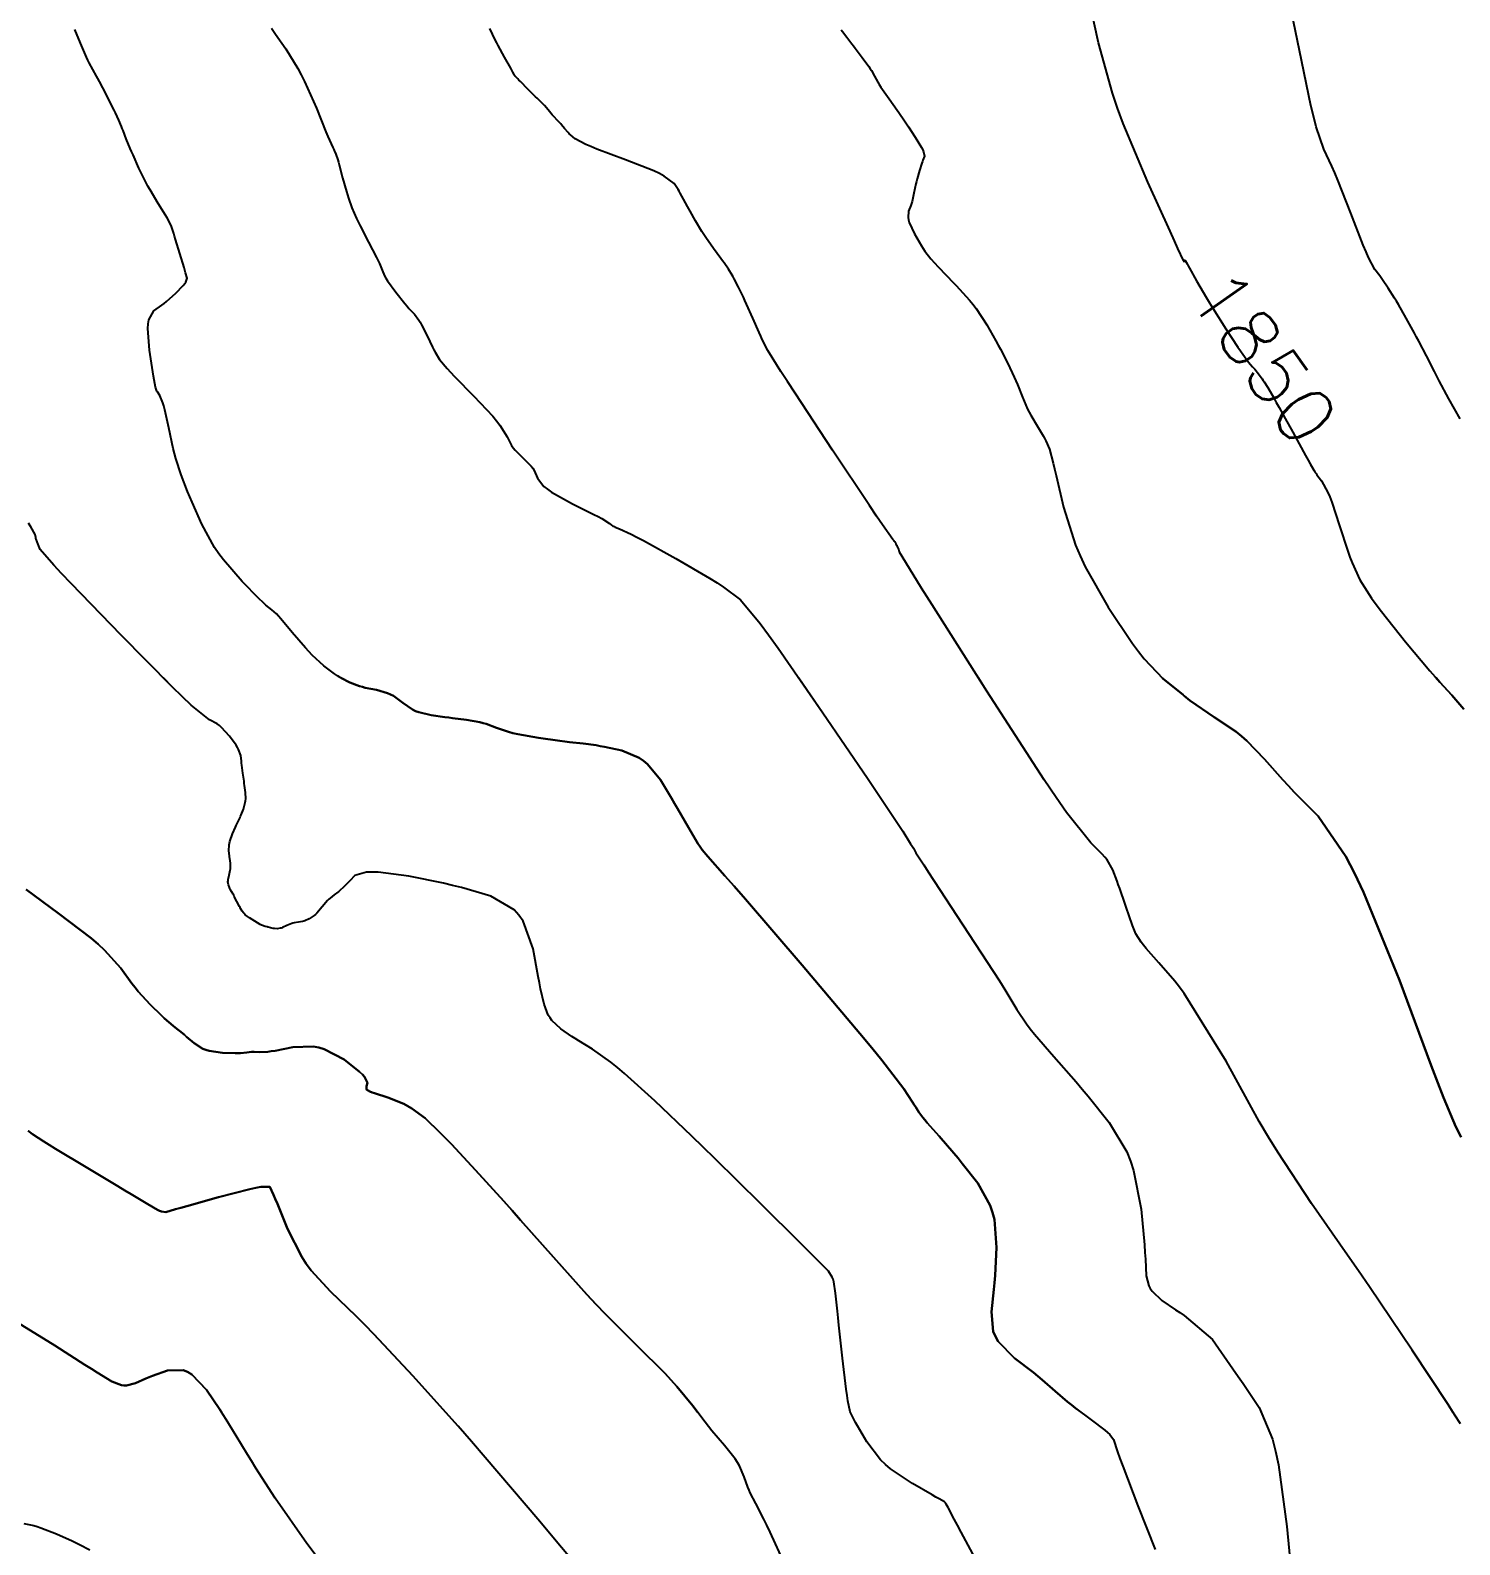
# Model space of a CAD drawing. Header units: metres. Extents: x 837477 to 838477, y 1189014 to 1191014.
# Drawn here: x 837921.4 to 838018.8, y 1189212.6 to 1189315.7 of the extents above; entities that cross this region are included whole.
import ezdxf

# ---------------------------------------------------------------- set-up
doc = ezdxf.new("R2010")
doc.units = ezdxf.units.M
doc.header["$LTSCALE"] = 0.3
doc.layers.add('COTAS 10', color=1, linetype='Continuous')
doc.styles.get("Standard").update_dxf_attribs({"font": 'simplex.shx'})

msp = doc.modelspace()

# ---------------------------------------------------------------- linework, layer by layer
at = {"layer": 'COTAS 10'}
for points, elevation in [([(838018.796, 1189289.231), (838018.028, 1189290.604), (838017.371, 1189291.827), (838017.203, 1189292.147), (838017.039, 1189292.458), (838016.497, 1189293.514), (838015.978, 1189294.518), (838015.83, 1189294.797), (838015.68, 1189295.075), (838015.123, 1189296.084), (838014.588, 1189297.014), (838014.452, 1189297.243), (838014.321, 1189297.46), (838013.892, 1189298.141), (838013.514, 1189298.699), (838013.415, 1189298.839), (838013.319, 1189298.972), (838012.992, 1189299.401), (838012.55, 1189300.224), (838012.381, 1189300.606), (838012.191, 1189301.055), (838011.337, 1189303.232), (838010.458, 1189305.49), (838010.252, 1189305.99), (838010.063, 1189306.435), (838009.516, 1189307.591), (838008.992, 1189309.109), (838008.818, 1189309.782), (838008.63, 1189310.565), (838007.845, 1189314.307), (838007.024, 1189318.287)], 1860), ([(838000, 1189299.902), (837999.985, 1189299.956), (837999.983, 1189299.963), (837999.982, 1189299.964), (837999.982, 1189299.966), (837999.979, 1189299.971), (837999.977, 1189299.976), (837999.977, 1189299.977), (837999.976, 1189299.978), (837999.975, 1189299.982), (837999.972, 1189299.989), (837999.97, 1189299.992), (837999.968, 1189299.996), (837999.957, 1189300.013), (837999.574, 1189300.845), (837999.337, 1189301.362), (837999.044, 1189302.003), (837997.513, 1189305.355), (837995.843, 1189309.343), (837995.462, 1189310.385), (837995.116, 1189311.4), (837994.161, 1189314.842), (837993.575, 1189317.517)], 1850), ([(837937.835, 1189315.828), (837937.956, 1189315.644), (837938.099, 1189315.431), (837938.797, 1189314.429), (837939.629, 1189313.091), (837939.856, 1189312.666), (837940.081, 1189312.217), (837940.883, 1189310.4), (837941.536, 1189308.789), (837941.668, 1189308.47), (837941.778, 1189308.207), (837942.001, 1189307.715), (837942.085, 1189307.566), (837942.108, 1189307.518), (837942.131, 1189307.467), (837942.215, 1189307.261), (837942.336, 1189306.879), (837942.383, 1189306.717), (837942.436, 1189306.53), (837942.675, 1189305.655), (837942.94, 1189304.71), (837943.009, 1189304.479), (837943.077, 1189304.262), (837943.306, 1189303.592), (837943.613, 1189302.882), (837943.729, 1189302.641), (837943.859, 1189302.379), (837944.442, 1189301.272), (837944.991, 1189300.226), (837945.1, 1189300.004), (837945.19, 1189299.811), (837945.357, 1189299.356), (837945.53, 1189298.966), (837945.623, 1189298.814), (837945.735, 1189298.642), (837946.305, 1189297.862), (837946.921, 1189297.079), (837947.063, 1189296.906), (837947.193, 1189296.752), (837947.558, 1189296.353), (837947.864, 1189295.961), (837947.956, 1189295.811), (837948.052, 1189295.643), (837948.425, 1189294.89), (837948.796, 1189294.114), (837948.89, 1189293.933), (837948.98, 1189293.766), (837949.275, 1189293.285), (837949.797, 1189292.667), (837950.031, 1189292.414), (837950.302, 1189292.125), (837951.605, 1189290.786), (837952.899, 1189289.406), (837953.165, 1189289.091), (837953.391, 1189288.805), (837953.876, 1189288.016), (837954.182, 1189287.429), (837954.295, 1189287.27), (837954.42, 1189287.113), (837954.977, 1189286.559), (837955.514, 1189286.022), (837955.627, 1189285.875), (837955.724, 1189285.728), (837955.946, 1189285.206), (837956.387, 1189284.622), (837956.622, 1189284.437), (837956.906, 1189284.243), (837958.341, 1189283.455), (837959.793, 1189282.731), (837960.089, 1189282.575), (837960.338, 1189282.44), (837960.852, 1189282.114), (837961.087, 1189281.937), (837961.16, 1189281.896), (837961.236, 1189281.858), (837961.54, 1189281.747), (837962.326, 1189281.384), (837962.706, 1189281.186), (837963.156, 1189280.947), (837965.368, 1189279.732), (837967.669, 1189278.393), (837968.176, 1189278.076), (837968.626, 1189277.781), (837969.78, 1189276.91), (837971.119, 1189275.292), (837971.685, 1189274.526), (837972.336, 1189273.624), (837975.392, 1189269.219), (837978.42, 1189264.756), (837979.054, 1189263.816), (837979.598, 1189263.006), (837980.824, 1189261.148), (837981.354, 1189260.305), (837981.461, 1189260.134), (837981.55, 1189259.989), (837981.726, 1189259.691), (837982.254, 1189258.864), (837982.565, 1189258.385), (837982.948, 1189257.798), (837984.925, 1189254.78), (837986.977, 1189251.629), (837987.406, 1189250.959), (837987.774, 1189250.378), (837988.605, 1189249.009), (837989.257, 1189248.034), (837989.514, 1189247.701), (837989.803, 1189247.341), (837991.124, 1189245.81), (837992.636, 1189244.082), (837993.046, 1189243.597), (837993.452, 1189243.109), (837994.89, 1189241.326), (837996.083, 1189239.323), (837996.334, 1189238.697), (837996.552, 1189238.041), (837997.056, 1189235.413), (837997.283, 1189232.998), (837997.326, 1189232.475), (837997.361, 1189232.017), (837997.415, 1189230.889), (837997.578, 1189230.194), (837997.681, 1189230.008), (837997.81, 1189229.826), (837998.485, 1189229.19), (837999.411, 1189228.554), (837999.698, 1189228.371), (837999.998, 1189228.185), (838000, 1189228.184), (838001.915, 1189226.538), (838003.317, 1189224.539), (838003.671, 1189224.028), (838004.01, 1189223.536), (838005.11, 1189221.915), (838005.246, 1189221.589)], 1820), ([(837992.976, 1189221.589), (837992.586, 1189221.877), (837992.314, 1189222.091), (837992.054, 1189222.301), (837991.214, 1189223.032), (837990.324, 1189223.808), (837990.033, 1189224.047), (837989.722, 1189224.296), (837988.435, 1189225.283), (837987.335, 1189226.405), (837987.141, 1189226.74), (837986.995, 1189227.085), (837986.869, 1189228.42), (837987.036, 1189229.945), (837987.074, 1189230.411), (837987.11, 1189230.896), (837987.212, 1189232.805), (837987.066, 1189234.714), (837986.946, 1189235.199), (837986.791, 1189235.665), (837985.942, 1189237.191), (837984.884, 1189238.534), (837984.597, 1189238.884), (837984.313, 1189239.226), (837983.309, 1189240.384), (837982.496, 1189241.303), (837982.333, 1189241.493), (837982.196, 1189241.656), (837981.924, 1189242.014), (837981.707, 1189242.368), (837981.605, 1189242.527), (837981.485, 1189242.714), (837980.9, 1189243.612), (837979.408, 1189245.556), (837978.717, 1189246.402), (837977.904, 1189247.381), (837973.967, 1189252.03), (837970.107, 1189256.522), (837969.344, 1189257.403), (837968.714, 1189258.126), (837967.543, 1189259.426), (837967.155, 1189259.897), (837967.018, 1189260.098), (837966.868, 1189260.329), (837966.222, 1189261.417), (837965.486, 1189262.697), (837965.28, 1189263.048), (837965.073, 1189263.399), (837964.316, 1189264.655), (837963.45, 1189265.718), (837963.174, 1189265.948), (837962.882, 1189266.149), (837961.697, 1189266.64), (837960.51, 1189266.9), (837960.217, 1189266.956), (837959.94, 1189267.005), (837959.068, 1189267.122), (837958.133, 1189267.226), (837957.816, 1189267.266), (837957.473, 1189267.311), (837956.025, 1189267.515), (837954.603, 1189267.763), (837954.277, 1189267.836), (837953.981, 1189267.911), (837953.154, 1189268.196), (837952.455, 1189268.46), (837952.239, 1189268.521), (837952.013, 1189268.577), (837951.113, 1189268.737), (837950.158, 1189268.862), (837949.897, 1189268.897), (837949.637, 1189268.93), (837948.709, 1189269.05), (837947.853, 1189269.253), (837947.638, 1189269.339), (837947.432, 1189269.438), (837946.769, 1189269.904), (837946.129, 1189270.372), (837945.938, 1189270.472), (837945.741, 1189270.56), (837944.981, 1189270.772), (837944.216, 1189270.928), (837944.016, 1189270.981), (837943.821, 1189271.038), (837943.161, 1189271.276), (837942.508, 1189271.613), (837942.318, 1189271.731), (837942.124, 1189271.86), (837941.39, 1189272.419), (837940.599, 1189273.15), (837940.369, 1189273.387), (837940.134, 1189273.64), (837939.247, 1189274.682), (837938.474, 1189275.612), (837938.311, 1189275.795), (837938.171, 1189275.946), (837937.851, 1189276.22), (837937.434, 1189276.554), (837937.233, 1189276.743), (837936.995, 1189276.973), (837935.828, 1189278.15), (837934.551, 1189279.631), (837934.244, 1189280.053), (837933.957, 1189280.479), (837933.089, 1189282.061), (837932.424, 1189283.558), (837932.265, 1189283.931), (837932.117, 1189284.286), (837931.675, 1189285.42), (837931.321, 1189286.528), (837931.228, 1189286.867), (837931.138, 1189287.22), (837930.833, 1189288.613), (837930.564, 1189289.856), (837930.496, 1189290.115), (837930.432, 1189290.336), (837930.223, 1189290.829), (837930.063, 1189291.068), (837930.028, 1189291.13), (837929.999, 1189291.19), (837929.929, 1189291.392), (837929.841, 1189291.893), (837929.8, 1189292.141), (837929.753, 1189292.437), (837929.521, 1189293.901), (837929.397, 1189295.392), (837929.418, 1189295.704), (837929.462, 1189295.973), (837929.818, 1189296.581), (837930.357, 1189296.964), (837930.516, 1189297.09), (837930.679, 1189297.225), (837931.305, 1189297.788), (837931.821, 1189298.324), (837931.915, 1189298.441), (837931.988, 1189298.546), (837932.078, 1189298.814), (837931.975, 1189299.181), (837931.926, 1189299.348), (837931.869, 1189299.544), (837931.59, 1189300.488), (837931.297, 1189301.457), (837931.231, 1189301.668), (837931.172, 1189301.855), (837931.013, 1189302.326), (837930.805, 1189302.755), (837930.715, 1189302.916), (837930.611, 1189303.095), (837930.118, 1189303.892), (837929.561, 1189304.819), (837929.416, 1189305.08), (837929.275, 1189305.343), (837928.801, 1189306.307), (837928.395, 1189307.208), (837928.298, 1189307.431), (837928.207, 1189307.642), (837927.934, 1189308.312), (837927.716, 1189308.865), (837927.66, 1189309.004), (837927.606, 1189309.137), (837927.427, 1189309.564), (837927.193, 1189310.073), (837927.104, 1189310.257), (837927.005, 1189310.459), (837926.561, 1189311.346), (837926.11, 1189312.216), (837926.006, 1189312.408), (837925.912, 1189312.579), (837925.649, 1189313.02), (837925.398, 1189313.48), (837925.312, 1189313.664), (837925.218, 1189313.871), (837924.817, 1189314.823), (837924.434, 1189315.754)], 1810), ([(838018.306, 1189221.589), (838017.967, 1189222.111), (838015.516, 1189225.815), (838012.615, 1189230.119), (838011.862, 1189231.223), (838011.131, 1189232.288), (838008.671, 1189235.815), (838006.37, 1189239.292), (838005.738, 1189240.325), (838005.109, 1189241.389), (838002.856, 1189245.486), (838000, 1189250.098), (837999.998, 1189250.101), (837999.679, 1189250.53), (837999.365, 1189250.935), (837998.28, 1189252.201), (837997.401, 1189253.177), (837997.217, 1189253.401), (837997.059, 1189253.603), (837996.704, 1189254.166), (837996.477, 1189254.738), (837996.4, 1189254.948), (837996.317, 1189255.179), (837995.967, 1189256.197), (837995.602, 1189257.26), (837995.51, 1189257.519), (837995.422, 1189257.763), (837995.135, 1189258.517), (837994.745, 1189259.198), (837994.592, 1189259.396), (837994.419, 1189259.597), (837993.631, 1189260.359), (837991.988, 1189262.421), (837991.276, 1189263.443), (837990.453, 1189264.66), (837986.551, 1189270.683), (837982.824, 1189276.576), (837982.11, 1189277.712), (837981.534, 1189278.633), (837980.604, 1189280.165), (837980.578, 1189280.275), (837980.572, 1189280.298), (837980.567, 1189280.319), (837980.554, 1189280.367), (837980.542, 1189280.396), (837980.537, 1189280.405), (837980.533, 1189280.414), (837980.511, 1189280.448), (837980.489, 1189280.486), (837980.483, 1189280.496), (837980.478, 1189280.507), (837980.46, 1189280.549), (837980.442, 1189280.593), (837980.437, 1189280.606), (837980.431, 1189280.618), (837980.409, 1189280.666), (837980.383, 1189280.716), (837980.367, 1189280.746), (837980.336, 1189280.802), (837980.286, 1189280.87), (837980.267, 1189280.893), (837980.245, 1189280.918), (837980.146, 1189281.021), (837979.448, 1189282.024), (837979.048, 1189282.616), (837978.559, 1189283.345), (837976.047, 1189287.112), (837973.487, 1189290.985), (837972.968, 1189291.781), (837972.531, 1189292.457), (837971.637, 1189293.898), (837971.261, 1189294.634), (837971.151, 1189294.865), (837971.038, 1189295.109), (837970.607, 1189296.086), (837970.185, 1189297.054), (837970.079, 1189297.29), (837969.976, 1189297.514), (837969.641, 1189298.21), (837969.349, 1189298.766), (837969.274, 1189298.901), (837969.201, 1189299.029), (837968.957, 1189299.423), (837968.663, 1189299.847), (837968.558, 1189299.993), (837968.443, 1189300.153), (837967.945, 1189300.833), (837967.412, 1189301.586), (837967.275, 1189301.792), (837967.143, 1189301.996), (837966.708, 1189302.721), (837966.338, 1189303.382), (837966.248, 1189303.545), (837966.164, 1189303.7), (837965.902, 1189304.186), (837965.665, 1189304.613), (837965.597, 1189304.73), (837965.527, 1189304.847), (837965.262, 1189305.265), (837964.586, 1189305.764), (837964.256, 1189305.932), (837963.864, 1189306.113), (837961.934, 1189306.874), (837959.989, 1189307.607), (837959.588, 1189307.771), (837959.247, 1189307.917), (837958.509, 1189308.302), (837958.186, 1189308.575), (837958.107, 1189308.651), (837958.031, 1189308.728), (837957.793, 1189309.004), (837957.587, 1189309.261), (837957.531, 1189309.325), (837957.477, 1189309.385), (837957.285, 1189309.579), (837957.077, 1189309.789), (837957.012, 1189309.861), (837956.944, 1189309.939), (837956.67, 1189310.267), (837956.418, 1189310.572), (837956.314, 1189310.689), (837956.192, 1189310.806), (837956.006, 1189310.975), (837955.917, 1189311.061), (837955.811, 1189311.165), (837955.294, 1189311.685), (837954.784, 1189312.203), (837954.684, 1189312.306), (837954.601, 1189312.392), (837954.448, 1189312.553), (837954.415, 1189312.595), (837954.407, 1189312.606), (837954.4, 1189312.616), (837954.379, 1189312.648), (837954.267, 1189312.851), (837954.201, 1189312.969), (837954.121, 1189313.114), (837953.708, 1189313.86), (837953.27, 1189314.659), (837953.175, 1189314.838), (837953.09, 1189314.998), (837952.879, 1189315.42), (837952.689, 1189315.817)], 1830), ([(837976.621, 1189315.729), (837976.716, 1189315.609), (837977.025, 1189315.214), (837977.358, 1189314.781), (837977.468, 1189314.638), (837977.585, 1189314.484), (837978.07, 1189313.845), (837978.521, 1189313.22), (837978.617, 1189313.077), (837978.7, 1189312.945), (837978.896, 1189312.575), (837979.118, 1189312.162), (837979.218, 1189312.003), (837979.335, 1189311.825), (837979.895, 1189311.024), (837980.45, 1189310.252), (837980.563, 1189310.092), (837980.66, 1189309.957), (837980.861, 1189309.663), (837981.041, 1189309.387), (837981.123, 1189309.262), (837981.219, 1189309.115), (837981.682, 1189308.413), (837982.114, 1189307.702), (837982.19, 1189307.551), (837982.247, 1189307.42), (837982.297, 1189307.111), (837982.203, 1189306.855), (837982.17, 1189306.757), (837982.134, 1189306.647), (837981.976, 1189306.152), (837981.809, 1189305.567), (837981.766, 1189305.4), (837981.726, 1189305.231), (837981.591, 1189304.606), (837981.46, 1189304.028), (837981.421, 1189303.89), (837981.38, 1189303.761), (837981.223, 1189303.375), (837981.184, 1189302.939), (837981.219, 1189302.779), (837981.273, 1189302.603), (837981.63, 1189301.823), (837982.094, 1189301.021), (837982.215, 1189300.83), (837982.333, 1189300.653), (837982.734, 1189300.124), (837983.231, 1189299.58), (837983.41, 1189299.393), (837983.606, 1189299.19), (837984.464, 1189298.324), (837985.376, 1189297.324), (837985.607, 1189297.036), (837985.828, 1189296.743), (837986.549, 1189295.645), (837987.169, 1189294.551), (837987.328, 1189294.261), (837987.48, 1189293.976), (837987.982, 1189292.994), (837988.416, 1189292.069), (837988.526, 1189291.821), (837988.632, 1189291.575), (837988.977, 1189290.715), (837989.324, 1189289.904), (837989.43, 1189289.689), (837989.541, 1189289.479), (837989.981, 1189288.753), (837990.394, 1189288.084), (837990.488, 1189287.909), (837990.574, 1189287.739), (837990.813, 1189287.16), (837991.073, 1189286.223), (837991.173, 1189285.826), (837991.284, 1189285.37), (837991.786, 1189283.229), (837992.601, 1189280.644), (837992.911, 1189279.908), (837993.257, 1189279.163), (837994.807, 1189276.402), (837996.468, 1189273.944), (837996.882, 1189273.391), (837997.278, 1189272.893), (837998.545, 1189271.553), (837999.921, 1189270.434), (838000, 1189270.373), (837999.921, 1189270.434), (837998.545, 1189271.553), (837998.511, 1189271.589)], 1840), ([(838000, 1189300.096), (838000.018, 1189300.068), (838000.036, 1189300.042), (838000.04, 1189300.036), (838000.045, 1189300.03), (838000.06, 1189300.014), (838000.189, 1189299.794), (838000.265, 1189299.66), (838000.359, 1189299.494), (838000.844, 1189298.633), (838001.513, 1189297.483), (838001.722, 1189297.136), (838001.943, 1189296.777), (838002.826, 1189295.375), (838003.645, 1189294.123), (838003.825, 1189293.858), (838003.984, 1189293.628), (838004.388, 1189293.094), (838004.656, 1189292.787), (838004.802, 1189292.613), (838005.061, 1189292.292), (838005.314, 1189291.952), (838005.383, 1189291.853), (838005.451, 1189291.752), (838005.694, 1189291.369), (838006.099, 1189290.663), (838006.27, 1189290.358), (838006.466, 1189290.005), (838006.878, 1189289.261), (838007.388, 1189288.338), (838008.269, 1189286.736), (838008.44, 1189286.425), (838008.579, 1189286.172), (838008.819, 1189285.735), (838008.921, 1189285.586), (838008.975, 1189285.514), (838009.039, 1189285.428), (838009.36, 1189285.007), (838009.784, 1189284.227), (838009.914, 1189283.915), (838010.049, 1189283.562), (838010.578, 1189281.939), (838011.133, 1189280.223), (838011.283, 1189279.812), (838011.432, 1189279.428), (838011.96, 1189278.268), (838012.755, 1189277.026), (838013.072, 1189276.589), (838013.432, 1189276.112), (838015.082, 1189274.055), (838016.736, 1189272.085), (838017.098, 1189271.664), (838017.419, 1189271.296), (838018.23, 1189270.415), (838019.052, 1189269.463)], 1850), ([(837977.258, 1189221.589), (837977.246, 1189221.612), (837977.091, 1189222.366), (837977.037, 1189222.731), (837976.979, 1189223.162), (837976.727, 1189225.283), (837976.482, 1189227.517), (837976.428, 1189228.02), (837976.38, 1189228.473), (837976.256, 1189229.693), (837976.128, 1189230.468), (837976.077, 1189230.642), (837976.021, 1189230.797), (837975.763, 1189231.206), (837974.873, 1189232.086), (837974.419, 1189232.538), (837973.874, 1189233.08), (837971.152, 1189235.789), (837968.032, 1189238.868), (837967.235, 1189239.644), (837966.468, 1189240.386), (837963.942, 1189242.786), (837961.87, 1189244.655), (837961.389, 1189245.061), (837960.948, 1189245.42), (837959.689, 1189246.314), (837958.752, 1189246.881), (837958.513, 1189247.034), (837958.284, 1189247.184), (837957.528, 1189247.709), (837956.93, 1189248.276), (837956.799, 1189248.452), (837956.683, 1189248.636), (837956.391, 1189249.371), (837956.16, 1189250.431), (837956.082, 1189250.82), (837955.999, 1189251.251), (837955.652, 1189253.152), (837954.975, 1189255.021), (837954.684, 1189255.431), (837954.348, 1189255.796), (837952.762, 1189256.727), (837950.763, 1189257.318), (837950.166, 1189257.468), (837949.552, 1189257.612), (837947.178, 1189258.083), (837945.098, 1189258.356), (837944.669, 1189258.375), (837944.304, 1189258.369), (837943.514, 1189258.144), (837943.165, 1189257.786), (837943.078, 1189257.696), (837942.994, 1189257.611), (837942.726, 1189257.34), (837942.482, 1189257.113), (837942.414, 1189257.056), (837942.345, 1189257.001), (837942.097, 1189256.826), (837941.82, 1189256.604), (837941.735, 1189256.52), (837941.645, 1189256.426), (837941.287, 1189256.005), (837940.917, 1189255.584), (837940.821, 1189255.491), (837940.726, 1189255.407), (837940.404, 1189255.186), (837940.103, 1189255.056), (837940.022, 1189255.03), (837939.942, 1189255.008), (837939.661, 1189254.965), (837939.374, 1189254.918), (837939.291, 1189254.894), (837939.205, 1189254.866), (837938.881, 1189254.726), (837938.574, 1189254.589), (837938.5, 1189254.563), (837938.43, 1189254.542), (837938.215, 1189254.512), (837938.033, 1189254.524), (837937.985, 1189254.53), (837937.936, 1189254.537), (837937.767, 1189254.574), (837937.609, 1189254.614), (837937.569, 1189254.624), (837937.529, 1189254.633), (837937.397, 1189254.662), (837937.214, 1189254.732), (837937.143, 1189254.768), (837937.063, 1189254.812), (837936.698, 1189255.027), (837936.341, 1189255.253), (837936.265, 1189255.303), (837936.199, 1189255.347), (837936.045, 1189255.459), (837935.957, 1189255.544), (837935.934, 1189255.57), (837935.91, 1189255.598), (837935.826, 1189255.71), (837935.721, 1189255.884), (837935.684, 1189255.951), (837935.644, 1189256.027), (837935.471, 1189256.367), (837935.295, 1189256.713), (837935.253, 1189256.791), (837935.213, 1189256.863), (837935.094, 1189257.059), (837935.002, 1189257.217), (837934.979, 1189257.263), (837934.958, 1189257.311), (837934.891, 1189257.496), (837934.863, 1189257.716), (837934.866, 1189257.787), (837934.874, 1189257.862), (837934.943, 1189258.168), (837935.017, 1189258.495), (837935.028, 1189258.583), (837935.035, 1189258.67), (837935.025, 1189258.976), (837934.987, 1189259.288), (837934.976, 1189259.378), (837934.964, 1189259.471), (837934.922, 1189259.821), (837934.934, 1189260.216), (837934.957, 1189260.338), (837934.988, 1189260.465), (837935.173, 1189260.965), (837935.383, 1189261.429), (837935.431, 1189261.533), (837935.474, 1189261.626), (837935.59, 1189261.871), (837935.693, 1189262.099), (837935.727, 1189262.181), (837935.763, 1189262.271), (837935.915, 1189262.661), (837936.038, 1189263.105), (837936.057, 1189263.228), (837936.069, 1189263.352), (837936.056, 1189263.798), (837935.995, 1189264.272), (837935.977, 1189264.413), (837935.958, 1189264.558), (837935.883, 1189265.115), (837935.812, 1189265.654), (837935.794, 1189265.787), (837935.778, 1189265.913), (837935.73, 1189266.309), (837935.589, 1189266.726), (837935.515, 1189266.865), (837935.425, 1189267.013), (837934.973, 1189267.634), (837934.427, 1189268.222), (837934.278, 1189268.351), (837934.13, 1189268.464), (837933.603, 1189268.749), (837932.363, 1189269.744), (837931.765, 1189270.305), (837931.058, 1189270.99), (837927.584, 1189274.494), (837924.189, 1189278.012), (837923.531, 1189278.705), (837922.996, 1189279.277), (837922.081, 1189280.328), (837921.975, 1189280.566), (837921.95, 1189280.625), (837921.926, 1189280.681), (837921.856, 1189280.861), (837921.799, 1189281.038), (837921.785, 1189281.092), (837921.77, 1189281.148), (837921.722, 1189281.369), (837921.441, 1189281.883), (837921.28, 1189282.124)], 1800), ([(837986.082, 1189211.065), (837984.804, 1189213.433), (837984.548, 1189213.909), (837984.333, 1189214.307), (837983.911, 1189215.097), (837983.783, 1189215.329), (837983.755, 1189215.375), (837983.73, 1189215.414), (837983.664, 1189215.491), (837983.302, 1189215.697), (837983.089, 1189215.817), (837982.828, 1189215.965), (837981.48, 1189216.729), (837979.991, 1189217.738), (837979.641, 1189218.041), (837979.319, 1189218.355), (837978.379, 1189219.572), (837977.74, 1189220.666), (837977.608, 1189220.902), (837977.495, 1189221.108), (837977.246, 1189221.612), (837977.091, 1189222.366), (837977.037, 1189222.731), (837976.979, 1189223.162), (837976.727, 1189225.283), (837976.482, 1189227.517), (837976.428, 1189228.02), (837976.38, 1189228.473), (837976.256, 1189229.693), (837976.128, 1189230.468), (837976.077, 1189230.642), (837976.021, 1189230.797), (837975.763, 1189231.206), (837974.873, 1189232.086), (837974.419, 1189232.538), (837973.874, 1189233.08), (837971.152, 1189235.789), (837968.032, 1189238.868), (837967.235, 1189239.644), (837966.468, 1189240.386), (837963.942, 1189242.786), (837961.87, 1189244.655), (837961.389, 1189245.061), (837960.948, 1189245.42), (837959.689, 1189246.314), (837958.752, 1189246.881), (837958.513, 1189247.034), (837958.284, 1189247.184), (837957.528, 1189247.709), (837956.93, 1189248.276), (837956.799, 1189248.452), (837956.683, 1189248.636), (837956.391, 1189249.371), (837956.16, 1189250.431), (837956.082, 1189250.82), (837955.999, 1189251.251), (837955.652, 1189253.152), (837954.975, 1189255.021), (837954.684, 1189255.431), (837954.348, 1189255.796), (837952.762, 1189256.727), (837950.763, 1189257.318), (837950.166, 1189257.468), (837949.552, 1189257.612), (837947.178, 1189258.083), (837945.098, 1189258.356), (837944.669, 1189258.375), (837944.304, 1189258.369), (837943.514, 1189258.144), (837943.165, 1189257.786), (837943.078, 1189257.696), (837942.994, 1189257.611), (837942.726, 1189257.34), (837942.482, 1189257.113), (837942.414, 1189257.056), (837942.345, 1189257.001), (837942.097, 1189256.826), (837941.82, 1189256.604), (837941.735, 1189256.52), (837941.645, 1189256.426), (837941.287, 1189256.005), (837940.917, 1189255.584), (837940.821, 1189255.491), (837940.726, 1189255.407), (837940.404, 1189255.186), (837940.103, 1189255.056), (837940.022, 1189255.03), (837939.942, 1189255.008), (837939.661, 1189254.965), (837939.374, 1189254.918), (837939.291, 1189254.894), (837939.205, 1189254.866), (837938.881, 1189254.726), (837938.574, 1189254.589), (837938.5, 1189254.563), (837938.43, 1189254.542), (837938.215, 1189254.512), (837938.033, 1189254.524), (837937.985, 1189254.53), (837937.936, 1189254.537), (837937.767, 1189254.574), (837937.609, 1189254.614), (837937.569, 1189254.624), (837937.529, 1189254.633), (837937.397, 1189254.662), (837937.214, 1189254.732), (837937.143, 1189254.768), (837937.063, 1189254.812), (837936.698, 1189255.027), (837936.341, 1189255.253), (837936.265, 1189255.303), (837936.199, 1189255.347), (837936.045, 1189255.459), (837935.957, 1189255.544), (837935.934, 1189255.57), (837935.91, 1189255.598), (837935.826, 1189255.71), (837935.721, 1189255.884), (837935.684, 1189255.951), (837935.644, 1189256.027), (837935.471, 1189256.367), (837935.295, 1189256.713), (837935.253, 1189256.791), (837935.213, 1189256.863), (837935.094, 1189257.059), (837935.002, 1189257.217), (837934.979, 1189257.263), (837934.958, 1189257.311), (837934.891, 1189257.496), (837934.863, 1189257.716), (837934.866, 1189257.787), (837934.874, 1189257.862), (837934.943, 1189258.168), (837935.017, 1189258.495), (837935.028, 1189258.583), (837935.035, 1189258.67), (837935.025, 1189258.976), (837934.987, 1189259.288), (837934.976, 1189259.378), (837934.964, 1189259.471), (837934.922, 1189259.821), (837934.934, 1189260.216), (837934.957, 1189260.338), (837934.988, 1189260.465), (837935.173, 1189260.965), (837935.383, 1189261.429), (837935.431, 1189261.533), (837935.474, 1189261.626), (837935.59, 1189261.871), (837935.693, 1189262.099), (837935.727, 1189262.181), (837935.763, 1189262.271), (837935.915, 1189262.661), (837936.038, 1189263.105), (837936.057, 1189263.228), (837936.069, 1189263.352), (837936.056, 1189263.798), (837935.995, 1189264.272), (837935.977, 1189264.413), (837935.958, 1189264.558), (837935.883, 1189265.115), (837935.812, 1189265.654), (837935.794, 1189265.787), (837935.778, 1189265.913), (837935.73, 1189266.309), (837935.589, 1189266.726), (837935.515, 1189266.865), (837935.425, 1189267.013), (837934.973, 1189267.634), (837934.427, 1189268.222), (837934.278, 1189268.351), (837934.13, 1189268.464), (837933.603, 1189268.749), (837932.363, 1189269.744), (837931.765, 1189270.305), (837931.058, 1189270.99), (837930.465, 1189271.589)], 1800), ([(837942.555, 1189271.589), (837943.161, 1189271.276), (837943.821, 1189271.038), (837944.016, 1189270.981), (837944.216, 1189270.928), (837944.981, 1189270.772), (837945.741, 1189270.56), (837945.938, 1189270.472), (837946.129, 1189270.372), (837946.769, 1189269.904), (837947.432, 1189269.438), (837947.638, 1189269.339), (837947.853, 1189269.253), (837948.709, 1189269.05), (837949.637, 1189268.93), (837949.897, 1189268.897), (837950.158, 1189268.862), (837951.113, 1189268.737), (837952.013, 1189268.577), (837952.239, 1189268.521), (837952.455, 1189268.46), (837953.154, 1189268.196), (837953.981, 1189267.911), (837954.277, 1189267.836), (837954.603, 1189267.763), (837956.025, 1189267.515), (837957.473, 1189267.311), (837957.816, 1189267.266), (837958.133, 1189267.226), (837959.068, 1189267.122), (837959.94, 1189267.005), (837960.217, 1189266.956), (837960.51, 1189266.9), (837961.697, 1189266.64), (837962.882, 1189266.149), (837963.174, 1189265.948), (837963.45, 1189265.718), (837964.316, 1189264.655), (837965.073, 1189263.399), (837965.28, 1189263.048), (837965.486, 1189262.697), (837966.222, 1189261.417), (837966.868, 1189260.329), (837967.018, 1189260.098), (837967.155, 1189259.897), (837967.543, 1189259.426), (837968.714, 1189258.126), (837969.344, 1189257.403), (837970.107, 1189256.522), (837973.967, 1189252.03), (837977.904, 1189247.381), (837978.717, 1189246.402), (837979.408, 1189245.556), (837980.9, 1189243.612), (837981.485, 1189242.714), (837981.605, 1189242.527), (837981.707, 1189242.368), (837981.924, 1189242.014), (837982.196, 1189241.656), (837982.333, 1189241.493), (837982.496, 1189241.303), (837983.309, 1189240.384), (837984.313, 1189239.226), (837984.597, 1189238.884), (837984.884, 1189238.534), (837985.942, 1189237.191), (837986.791, 1189235.665), (837986.946, 1189235.199), (837987.066, 1189234.714), (837987.212, 1189232.805), (837987.11, 1189230.896), (837987.074, 1189230.411), (837987.036, 1189229.945), (837986.869, 1189228.42), (837986.995, 1189227.085), (837987.141, 1189226.74), (837987.335, 1189226.405), (837988.435, 1189225.283), (837989.722, 1189224.296), (837990.033, 1189224.047), (837990.324, 1189223.808), (837991.214, 1189223.032), (837992.054, 1189222.301), (837992.314, 1189222.091), (837992.586, 1189221.877), (837993.665, 1189221.078), (837994.602, 1189220.37), (837994.783, 1189220.215), (837994.931, 1189220.076), (837995.182, 1189219.723), (837995.456, 1189218.887), (837995.617, 1189218.445), (837995.815, 1189217.911), (837996.841, 1189215.224), (837998.03, 1189212.242)], 1810), ([(837973.748, 1189271.589), (837975.392, 1189269.219), (837978.42, 1189264.756), (837979.054, 1189263.816), (837979.598, 1189263.006), (837980.824, 1189261.148), (837981.354, 1189260.305), (837981.461, 1189260.134), (837981.55, 1189259.989), (837981.726, 1189259.691), (837982.254, 1189258.864), (837982.565, 1189258.385), (837982.948, 1189257.798), (837984.925, 1189254.78), (837986.977, 1189251.629), (837987.406, 1189250.959), (837987.774, 1189250.378), (837988.605, 1189249.009), (837989.257, 1189248.034), (837989.514, 1189247.701), (837989.803, 1189247.341), (837991.124, 1189245.81), (837992.636, 1189244.082), (837993.046, 1189243.597), (837993.452, 1189243.109), (837994.89, 1189241.326), (837996.083, 1189239.323), (837996.334, 1189238.697), (837996.552, 1189238.041), (837997.056, 1189235.413), (837997.283, 1189232.998), (837997.326, 1189232.475), (837997.361, 1189232.017), (837997.415, 1189230.889), (837997.578, 1189230.194), (837997.681, 1189230.008), (837997.81, 1189229.826), (837998.485, 1189229.19), (837999.411, 1189228.554), (837999.698, 1189228.371), (837999.998, 1189228.185), (838000, 1189228.184), (838001.915, 1189226.538), (838003.317, 1189224.539), (838003.671, 1189224.028), (838004.01, 1189223.536), (838005.11, 1189221.915), (838006.009, 1189219.759), (838006.221, 1189218.93), (838006.418, 1189218), (838006.998, 1189213.803), (838007.426, 1189209.317)], 1820), ([(838018.816, 1189220.791), (838018.437, 1189221.386), (838017.967, 1189222.111), (838015.516, 1189225.815), (838012.615, 1189230.119), (838011.862, 1189231.223), (838011.131, 1189232.288), (838008.671, 1189235.815), (838006.37, 1189239.292), (838005.738, 1189240.325), (838005.109, 1189241.389), (838002.856, 1189245.486), (838000, 1189250.098), (837999.998, 1189250.101), (837999.679, 1189250.53), (837999.365, 1189250.935), (837998.28, 1189252.201), (837997.401, 1189253.177), (837997.217, 1189253.401), (837997.059, 1189253.603), (837996.704, 1189254.166), (837996.477, 1189254.738), (837996.4, 1189254.948), (837996.317, 1189255.179), (837995.967, 1189256.197), (837995.602, 1189257.26), (837995.51, 1189257.519), (837995.422, 1189257.763), (837995.135, 1189258.517), (837994.745, 1189259.198), (837994.592, 1189259.396), (837994.419, 1189259.597), (837993.631, 1189260.359), (837991.988, 1189262.421), (837991.276, 1189263.443), (837990.453, 1189264.66), (837986.551, 1189270.683), (837985.978, 1189271.589)], 1830), ([(838019.052, 1189269.463), (838018.23, 1189270.415), (838017.419, 1189271.296), (838017.164, 1189271.589)], 1850), ([(838018.863, 1189240.332), (838018.5, 1189241.014), (838017.658, 1189243.03), (838017.274, 1189244.021), (838016.824, 1189245.199), (838014.652, 1189251.014), (838012.22, 1189257.008), (838011.606, 1189258.298), (838011.018, 1189259.429), (838009.111, 1189262.179), (838007.495, 1189263.813), (838007.091, 1189264.24), (838006.706, 1189264.655), (838005.474, 1189266.064), (838004.271, 1189267.316), (838003.904, 1189267.633), (838003.524, 1189267.936), (838002.029, 1189268.925), (838000.388, 1189270.048), (838000, 1189270.367), (838000.388, 1189270.048), (838002.029, 1189268.925), (838003.524, 1189267.936), (838003.904, 1189267.633), (838004.271, 1189267.316), (838005.474, 1189266.064), (838006.706, 1189264.655), (838007.091, 1189264.24), (838007.495, 1189263.813), (838009.111, 1189262.179), (838011.018, 1189259.429), (838011.606, 1189258.298), (838012.22, 1189257.008), (838014.652, 1189251.014), (838016.824, 1189245.199), (838017.274, 1189244.021), (838017.658, 1189243.03), (838018.5, 1189241.014), (838018.863, 1189240.332)], 1840), ([(837972.77, 1189211.285), (837971.786, 1189213.423), (837971.563, 1189213.893), (837971.361, 1189214.311), (837970.812, 1189215.377), (837970.443, 1189216.094), (837970.355, 1189216.291), (837970.274, 1189216.488), (837970.03, 1189217.192), (837969.698, 1189217.946), (837969.562, 1189218.173), (837969.405, 1189218.409), (837968.677, 1189219.327), (837967.826, 1189220.332), (837967.592, 1189220.622), (837967.359, 1189220.918), (837966.522, 1189222.029), (837965.435, 1189223.353), (837965.043, 1189223.783), (837964.613, 1189224.24), (837962.73, 1189226.118), (837960.555, 1189228.293), (837959.939, 1189228.937), (837959.318, 1189229.598), (837957.027, 1189232.14), (837954.797, 1189234.669), (837954.214, 1189235.324), (837953.646, 1189235.958), (837951.719, 1189238.085), (837950.081, 1189239.84), (837949.695, 1189240.24), (837949.338, 1189240.603), (837948.291, 1189241.604), (837947.382, 1189242.281), (837947.112, 1189242.44), (837946.834, 1189242.586), (837945.763, 1189243.012), (837944.854, 1189243.307), (837944.678, 1189243.37), (837944.535, 1189243.426), (837944.295, 1189243.564), (837944.291, 1189243.688), (837944.297, 1189243.735), (837944.307, 1189243.787), (837944.369, 1189244.023), (837944.174, 1189244.431), (837944.023, 1189244.591), (837943.828, 1189244.773), (837942.772, 1189245.602), (837941.426, 1189246.318), (837941.048, 1189246.429), (837940.668, 1189246.501), (837939.279, 1189246.446), (837938.078, 1189246.209), (837937.817, 1189246.167), (837937.586, 1189246.135), (837937.013, 1189246.107), (837936.655, 1189246.128), (837936.56, 1189246.127), (837936.468, 1189246.123), (837936.15, 1189246.085), (837935.71, 1189246.049), (837935.539, 1189246.047), (837935.348, 1189246.047), (837934.484, 1189246.074), (837933.579, 1189246.201), (837933.363, 1189246.265), (837933.161, 1189246.341), (837932.556, 1189246.718), (837932.049, 1189247.161), (837931.909, 1189247.278), (837931.77, 1189247.393), (837931.27, 1189247.79), (837930.705, 1189248.262), (837930.526, 1189248.425), (837930.336, 1189248.602), (837929.567, 1189249.358), (837928.75, 1189250.251), (837928.531, 1189250.515), (837928.314, 1189250.786), (837927.557, 1189251.821), (837926.456, 1189253.056), (837926.023, 1189253.452), (837925.535, 1189253.871), (837923.307, 1189255.58), (837921.112, 1189257.182)], 1790), ([(837921.112, 1189257.182), (837923.307, 1189255.58), (837925.535, 1189253.871), (837926.023, 1189253.452), (837926.456, 1189253.056), (837927.557, 1189251.821), (837928.314, 1189250.786), (837928.531, 1189250.515), (837928.75, 1189250.251), (837929.567, 1189249.358), (837930.336, 1189248.602), (837930.526, 1189248.425), (837930.705, 1189248.262), (837931.27, 1189247.79), (837931.77, 1189247.393), (837931.909, 1189247.278), (837932.049, 1189247.161), (837932.556, 1189246.718), (837933.161, 1189246.341), (837933.363, 1189246.265), (837933.579, 1189246.201), (837934.484, 1189246.074), (837935.348, 1189246.047), (837935.539, 1189246.047), (837935.71, 1189246.049), (837936.15, 1189246.085), (837936.468, 1189246.123), (837936.56, 1189246.127), (837936.655, 1189246.128), (837937.013, 1189246.107), (837937.586, 1189246.135), (837937.817, 1189246.167), (837938.078, 1189246.209), (837939.279, 1189246.446), (837940.668, 1189246.501), (837941.048, 1189246.429), (837941.426, 1189246.318), (837942.772, 1189245.602), (837943.828, 1189244.773), (837944.023, 1189244.591), (837944.174, 1189244.431), (837944.369, 1189244.023), (837944.307, 1189243.787), (837944.297, 1189243.735), (837944.291, 1189243.688), (837944.295, 1189243.564), (837944.535, 1189243.426), (837944.678, 1189243.37), (837944.854, 1189243.307), (837945.763, 1189243.012), (837946.834, 1189242.586), (837947.112, 1189242.44), (837947.382, 1189242.281), (837948.291, 1189241.604), (837949.338, 1189240.603), (837949.695, 1189240.24), (837950.081, 1189239.84), (837951.719, 1189238.085), (837953.646, 1189235.958), (837954.214, 1189235.324), (837954.797, 1189234.669), (837957.027, 1189232.14), (837959.318, 1189229.598), (837959.939, 1189228.937), (837960.555, 1189228.293), (837962.73, 1189226.118), (837964.613, 1189224.24), (837965.043, 1189223.783), (837965.435, 1189223.353), (837966.522, 1189222.029), (837966.854, 1189221.589)], 1790), ([(837959.203, 1189210.461), (837955.971, 1189214.305), (837952.381, 1189218.517), (837951.444, 1189219.596), (837950.532, 1189220.637), (837947.445, 1189224.08), (837944.809, 1189226.901), (837944.181, 1189227.55), (837943.597, 1189228.142), (837941.855, 1189229.802), (837940.522, 1189231.241), (837940.195, 1189231.694), (837939.887, 1189232.17), (837938.926, 1189234.085), (837938.228, 1189235.783), (837938.085, 1189236.122), (837937.965, 1189236.404), (837937.712, 1189236.95), (837937.11, 1189236.946), (837936.769, 1189236.882), (837936.352, 1189236.79), (837934.218, 1189236.232), (837932.07, 1189235.628), (837931.645, 1189235.508), (837931.292, 1189235.408), (837930.632, 1189235.217), (837930.331, 1189235.263), (837930.206, 1189235.313), (837930.063, 1189235.379), (837929.395, 1189235.752), (837928.273, 1189236.429), (837927.843, 1189236.687), (837927.362, 1189236.976), (837925.198, 1189238.274), (837923.118, 1189239.53), (837922.692, 1189239.793), (837922.329, 1189240.018), (837921.559, 1189240.526), (837921.262, 1189240.758)], 1780), ([(837921.262, 1189240.758), (837921.559, 1189240.526), (837922.329, 1189240.018), (837922.692, 1189239.793), (837923.118, 1189239.53), (837925.198, 1189238.274), (837927.362, 1189236.976), (837927.843, 1189236.687), (837928.273, 1189236.429), (837929.395, 1189235.752), (837930.063, 1189235.379), (837930.206, 1189235.313), (837930.331, 1189235.263), (837930.632, 1189235.217), (837931.292, 1189235.408), (837931.645, 1189235.508), (837932.07, 1189235.628), (837934.218, 1189236.232), (837936.352, 1189236.79), (837936.769, 1189236.882), (837937.11, 1189236.946), (837937.712, 1189236.95), (837937.965, 1189236.404), (837938.085, 1189236.122), (837938.228, 1189235.783), (837938.926, 1189234.085), (837939.887, 1189232.17), (837940.195, 1189231.694), (837940.522, 1189231.241), (837941.855, 1189229.802), (837943.597, 1189228.142), (837944.181, 1189227.55), (837944.809, 1189226.901), (837947.445, 1189224.08), (837949.679, 1189221.589)], 1780), ([(837941.07, 1189211.535), (837940.241, 1189212.658), (837938.085, 1189215.734), (837936.763, 1189217.793), (837936.459, 1189218.274), (837936.183, 1189218.716), (837935.412, 1189219.992), (837934.743, 1189221.092), (837934.53, 1189221.424), (837934.306, 1189221.767), (837933.4, 1189223.105), (837932.394, 1189224.167), (837932.107, 1189224.337), (837931.816, 1189224.453), (837930.737, 1189224.425), (837929.732, 1189224.063), (837929.489, 1189223.969), (837929.261, 1189223.878), (837928.561, 1189223.573), (837927.949, 1189223.415), (837927.776, 1189223.417), (837927.601, 1189223.439), (837926.956, 1189223.684), (837925.959, 1189224.289), (837925.563, 1189224.538), (837925.114, 1189224.822), (837923.059, 1189226.143), (837920.525, 1189227.694)], 1770), ([(837920.525, 1189227.694), (837923.059, 1189226.143), (837925.114, 1189224.822), (837925.563, 1189224.538), (837925.959, 1189224.289), (837926.956, 1189223.684), (837927.601, 1189223.439), (837927.776, 1189223.417), (837927.949, 1189223.415), (837928.561, 1189223.573), (837929.261, 1189223.878), (837929.489, 1189223.969), (837929.732, 1189224.063), (837930.737, 1189224.425), (837931.816, 1189224.453), (837932.107, 1189224.337), (837932.394, 1189224.167), (837933.4, 1189223.105), (837934.306, 1189221.767), (837934.423, 1189221.589)], 1770), ([(837920.969, 1189214.02), (837921.64, 1189213.883), (837921.871, 1189213.813), (837922.122, 1189213.728), (837923.188, 1189213.306), (837924.262, 1189212.827), (837924.517, 1189212.708), (837924.753, 1189212.593), (837925.451, 1189212.227)], 1760)]:
    msp.add_lwpolyline(points, dxfattribs=dict(at, elevation=elevation))

# ---------------------------------------------------------------- texts
at = {"layer": 'COTAS 10', "insert": (838000.11, 1189297.694, 1850), "char_height": 3.8, "attachment_point": 7, "rotation": 305.05721}
msp.add_mtext('1850', dxfattribs=at)

doc.saveas('drawing.dxf')
